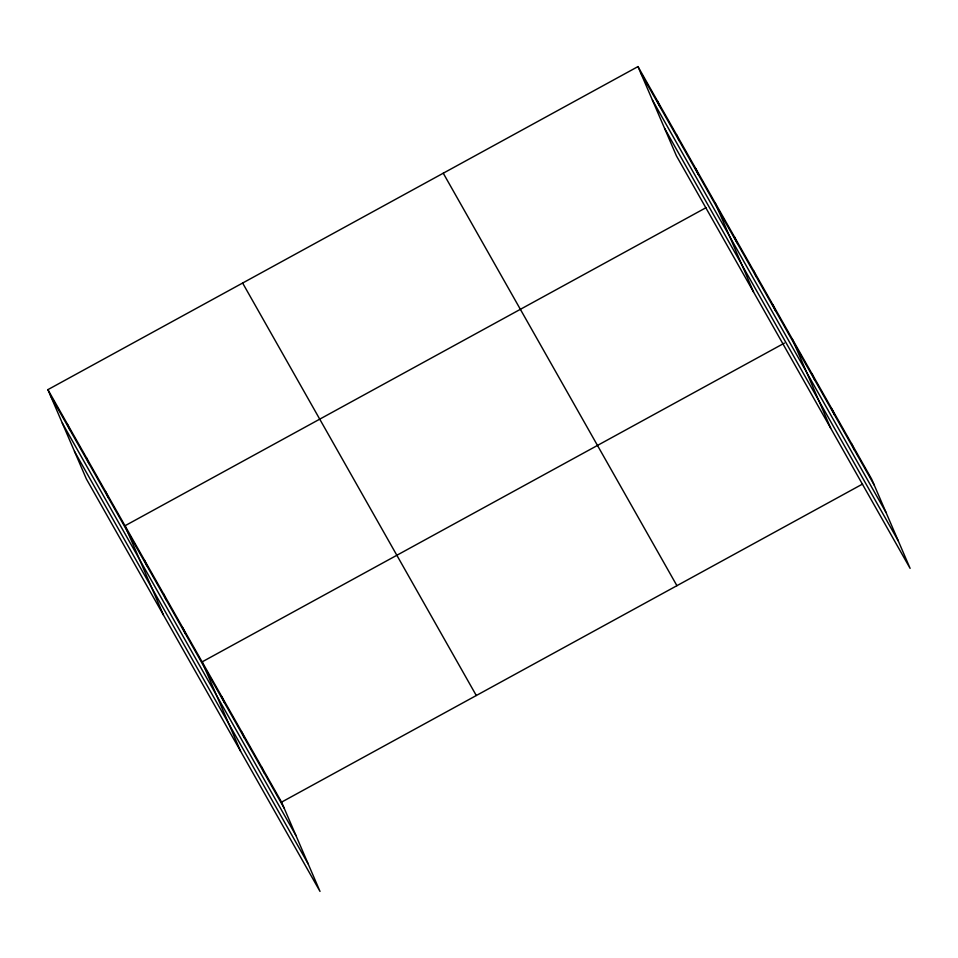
<?xml version="1.0" encoding="UTF-8"?>
<svg xmlns="http://www.w3.org/2000/svg" width="958" height="958" viewBox="0 0 958 958"><rect width="100%" height="100%" fill="white"/><g stroke="black" fill="none" stroke-linecap="round" stroke-linejoin="round"><path stroke-width="1.44" d="M47.9 389.643L281.568 802.133L320.008 891.407L86.352 478.916L47.9 389.643L637.992 66.593L871.648 479.084L910.1 568.357L676.432 155.867L637.992 66.593M706.01 207.694L125.007 525.762L163.459 615.036M784.422 343.096L202.114 661.882L240.566 751.156M281.568 802.133L862.559 484.053M640.567 72.58L874.235 485.071M652.41 100.063L886.066 512.554M664.601 128.384L898.269 540.875M443.255 173.206L676.923 585.685M242.625 283.041L476.294 695.52M50.475 395.63L284.143 808.121M62.318 423.113L295.974 835.604M74.508 451.434L308.177 863.924M851.794 444.021L854.368 450.009M831.927 408.958L834.514 414.946M812.073 373.895L814.647 379.883M792.206 338.833L830.658 428.106M772.926 304.812L775.513 310.799M753.647 270.779L756.233 276.766M734.379 236.746L736.953 242.733M715.099 202.713L753.551 291.986M695.819 168.68L698.394 174.679M676.54 134.659L679.126 140.646M657.272 100.626L659.846 106.613M261.702 767.071L264.276 773.058M241.835 732.008L244.422 737.995M221.981 696.945L224.555 702.933M182.846 627.861L185.421 633.849M163.567 593.828L166.141 599.816M144.287 559.795L146.861 565.783M105.727 491.729L108.314 497.729M86.46 457.708L89.034 463.696M67.18 423.675L69.754 429.663"/></g></svg>
